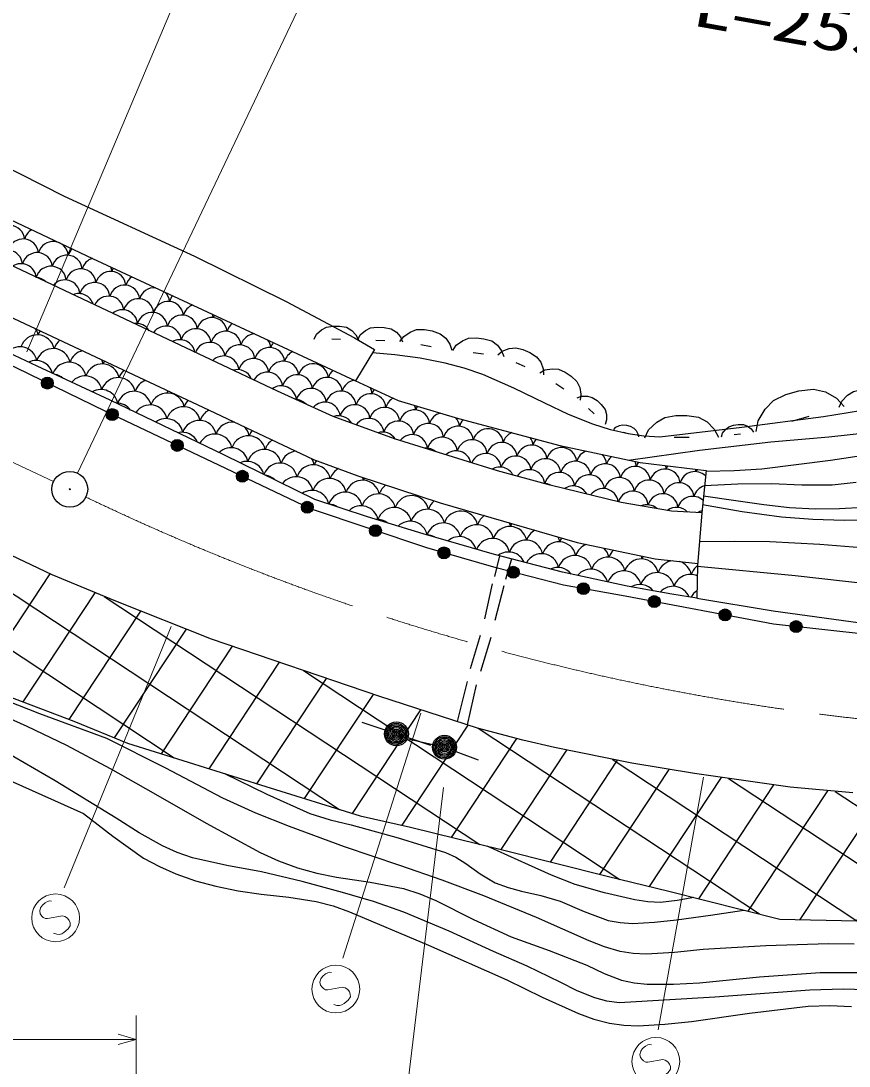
# Model space of a CAD drawing. Units: millimetres, scale not verified. Extents: x 40000 to 680000, y 20000 to 380000.
# Drawn here: x 158926 to 193422, y 247655 to 291194 of the extents above; entities that cross this region are included whole.
import ezdxf
from ezdxf.enums import TextEntityAlignment as Align

# ---------------------------------------------------------------- set-up
doc = ezdxf.new("R2010")
doc.units = ezdxf.units.MM
doc.header["$LTSCALE"] = 1000
doc.linetypes.add('CHAIN', pattern=[18.5, 12, -1.5, 3.5, -1.5])
for name, color, linetype, lineweight in [('M-BGD', 7, 'Continuous', 25), ('M-BGD-HTXT', 7, 'Continuous', 13), ('M-BMK', 2, 'CHAIN', 13)]:
    doc.layers.add(name, color=color, linetype=linetype, lineweight=lineweight)
doc.layers.add('M-BMK-SRVR', color=7, linetype='Continuous')
doc.styles.add('ＭＳ ゴシック', font='')
doc.styles.get('ＭＳ ゴシック').set_extended_font_data('MS Gothic')

# ---------------------------------------------------------------- blocks, each defined once
blk = doc.blocks.new('BUHIN210')
at = {"color": 7, "linetype": 'Continuous', "lineweight": 13}
blk.add_lwpolyline([(-601, 389), (-667, 342), (-711, 272), (-745, 170), (-764, 16), (-746, -117), (-685, -236), (-584, -314), (-471, -333), (-396, -338), (-291, -311), (-228, -248), (153, 253), (250, 301), (379, 325), (497, 300), (587, 253), (667, 172), (692, 13), (663, -215), (636, -313), (579, -401), (495, -471), (372, -526)], dxfattribs=at)
blk.add_circle((0, 0), 995, dxfattribs=at)
blk = doc.blocks.new('BUHIN213')
at = {"color": 7, "linetype": 'Continuous', "lineweight": 13}
blk.add_lwpolyline([(-698, -350), (0, 0), (-407, -666)], dxfattribs=at)
blk = doc.blocks.new('BUHIN272')
at = {"color": 7, "linetype": 'Continuous', "lineweight": 25}
for radius in [249, 220, 191, 161, 132, 97.5, 67.5, 38.8, 7.5]:
    blk.add_circle((0, 0), radius, dxfattribs=at)
blk = doc.blocks.new('BUHIN273')
at = {"color": 7, "linetype": 'Continuous', "lineweight": 25}
for radius in [249, 220, 191, 161, 132, 97.5, 67.5, 38.8, 7.5]:
    blk.add_circle((0, 0), radius, dxfattribs=at)
blk = doc.blocks.new('BUHIN278')
at = {"color": 7, "linetype": 'Continuous', "lineweight": 25}
for radius in [249, 220, 191, 161, 132, 97.5, 67.5, 38.8, 7.5]:
    blk.add_circle((0, 0), radius, dxfattribs=at)
blk = doc.blocks.new('BUHIN279')
at = {"color": 7, "linetype": 'Continuous', "lineweight": 25}
for radius in [249, 220, 191, 161, 132, 97.5, 67.5, 38.8, 7.5]:
    blk.add_circle((0, 0), radius, dxfattribs=at)
blk = doc.blocks.new('BUHIN456')
at = {"color": 7, "linetype": 'Continuous', "lineweight": 25}
for radius in [498, 440, 382, 322, 265, 195, 135, 77.5, 15]:
    blk.add_circle((0, 0), radius, dxfattribs=at)
blk = doc.blocks.new('BUHIN459')
at = {"color": 3, "linetype": 'Continuous', "lineweight": 25}
for radius in [746, 22.5]:
    blk.add_circle((0, 0), radius, dxfattribs=at)

msp = doc.modelspace()

# ---------------------------------------------------------------- hatches: boundary and pattern name
at = {"layer": 'M-BGD'}
h = msp.add_hatch(dxfattribs=at)
h.set_pattern_fill('USER', color=256, style=0, pattern_type=2)
h.set_pattern_definition([(56.5675, (193745, 253709), (-1669.07, 1101.91), []), (326.5675, (193745, 253709), (1101.91, 1669.07), [])])
h.paths.add_polyline_path([(199685, 258722), (196706, 258770), (193583, 259032), (190961, 259270), (186976, 259842), (184378, 260271), (181145, 260925), (179834, 261235), (177951, 261736), (173875, 263047), (166861, 265445), (162880, 267018), (160235, 268115), (150716, 272615), (145791, 274971), (139879, 277807), (139212, 278165), (138783, 277402), (138716, 276854), (136356, 275733), (132923, 273874), (131190, 273087), (129379, 273016), (127734, 273183), (123336, 274088), (121309, 274613), (118759, 274947), (115660, 274899), (122644, 272778), (129628, 270656), (133530, 269614), (135675, 268851), (146223, 267922), (148130, 267064), (150675, 266110), (154298, 264632), (161128, 262017), (163365, 261111), (169129, 259300), (173057, 258084), (175152, 257607), (178983, 256658), (183345, 255562), (185913, 254942), (190534, 253781), (193745, 253709), (197821, 254544), (199794, 254997)])

# ---------------------------------------------------------------- linework, layer by layer
for p, q in [((169609, 275764), (143949, 287891)), ((150048, 286883), (161913, 281296)), ((156275, 286136), (160724, 283897)), ((160724, 283897), (166158, 281388)), ((159605, 276811), (149276, 281679)), ((161913, 281296), (172831, 276216)), ((166158, 281388), (169977, 279509)), ((156382, 279839), (162944, 276775)), ((169977, 279509), (172814, 277986)), ((172243, 277925), (171874, 277931)), ((172814, 277986), (173650, 277508)), ((174078, 277863), (173703, 277880)), ((173650, 277508), (172863, 276201)), ((176010, 277620), (175579, 277694)), ((178190, 277313), (177766, 277364)), ((179929, 276784), (179549, 276949)), ((162643, 275393), (159605, 276811)), ((162944, 276775), (166500, 275100)), ((172831, 276216), (174633, 275387)), ((181547, 275855), (181212, 276082)), ((171932, 274719), (169609, 275764)), ((167378, 273119), (162643, 275393)), ((174633, 275387), (177156, 274630)), ((166500, 275100), (171115, 272927)), ((182800, 274830), (182567, 275051)), ((174491, 273782), (171932, 274719)), ((177156, 274630), (181373, 273513)), ((191748, 274718), (191016, 274509)), ((184235, 273991), (184031, 274054)), ((188905, 273985), (188638, 273945)), ((178780, 272449), (174491, 273782)), ((181373, 273513), (184725, 272792)), ((186754, 273844), (186141, 273839)), ((171175, 271258), (167378, 273119)), ((160235, 268115), (150716, 272615)), ((171115, 272927), (172955, 272245)), ((184725, 272792), (187464, 272468)), ((172955, 272245), (176386, 271119)), ((180977, 271855), (178780, 272449)), ((187464, 272468), (187284, 270701)), ((183932, 271134), (180977, 271855)), ((173367, 270534), (171175, 271258)), ((176386, 271119), (182092, 269465)), ((186023, 270774), (183932, 271134)), ((175682, 269831), (173367, 270534)), ((187284, 270701), (186023, 270774)), ((187284, 270701), (187114, 268502)), ((178658, 268969), (175682, 269831)), ((182092, 269465), (185339, 268782)), ((181491, 268224), (178658, 268969)), ((178663, 268054), (178878, 268911)), ((179354, 268786), (179113, 267924)), ((185339, 268782), (187117, 268596)), ((184179, 267645), (181491, 268224)), ((187114, 268502), (187075, 267149)), ((162880, 267018), (160235, 268115)), ((178244, 266292), (178573, 267744)), ((179043, 267654), (178663, 266217)), ((186041, 267315), (184179, 267645)), ((166861, 265445), (162880, 267018)), ((187075, 267149), (186041, 267315)), ((187075, 267149), (190261, 266615)), ((190261, 266615), (194205, 266082)), ((177655, 264216), (178064, 265603)), ((173875, 263047), (166861, 265445)), ((178503, 265515), (178074, 264087)), ((154298, 264632), (161128, 262017)), ((177115, 262004), (177525, 263676)), ((177894, 263538), (177518, 261875)), ((177951, 261736), (173875, 263047)), ((161128, 262017), (163365, 261111)), ((174092, 261655), (173143, 261971)), ((179834, 261235), (177951, 261736)), ((175041, 261339), (175989, 261022)), ((176083, 261044), (175106, 261261)), ((181145, 260925), (179834, 261235)), ((163365, 261111), (169129, 259300)), ((184378, 260271), (181145, 260925)), ((177040, 260763), (177978, 260417)), ((186976, 259842), (184378, 260271)), ((190961, 259270), (186976, 259842)), ((169129, 259300), (173057, 258084)), ((193583, 259032), (190961, 259270)), ((173057, 258084), (175152, 257607)), ((175152, 257607), (178982, 256658)), ((178982, 256658), (183345, 255562)), ((183345, 255562), (185913, 254942)), ((185913, 254942), (190534, 253781)), ((190534, 253781), (193745, 253709))]:
    msp.add_line(p, q, dxfattribs=at)
for points in [[(194305, 265615), (190272, 266069), (184088, 267235), (181524, 267689), (178720, 268410), (175835, 269238), (170993, 270867), (167467, 272550), (162465, 274921), (158726, 276737), (149126, 281212), (141434, 284977), (133784, 288371), (128497, 290374), (123745, 291861), (118215, 293502), (112916, 294373)], [(171136, 277942), (171236, 278139), (171442, 278325), (171651, 278442), (171924, 278484), (172201, 278479), (172491, 278429), (172710, 278301), (172882, 278114), (172981, 277914)], [(172954, 277915), (173061, 278111), (173276, 278294), (173492, 278406), (173771, 278440), (174052, 278428), (174344, 278367), (174564, 278231), (174733, 278035), (174827, 277829)], [(174716, 277841), (174869, 278054), (175144, 278234), (175410, 278333), (175738, 278332), (176061, 278277), (176392, 278165), (176626, 277975), (176794, 277725), (176873, 277472)], [(176917, 277466), (177056, 277681), (177315, 277870), (177571, 277979), (177890, 277995), (178208, 277956), (178536, 277863), (178773, 277689), (178949, 277453), (179039, 277211)], [(193894, 274952), (192351, 274703), (188955, 274251), (185538, 273858), (184879, 273892), (184224, 273986), (183479, 274162), (182743, 274398), (181737, 274802), (180743, 275267), (179463, 275895), (178162, 276467), (177393, 276731), (176591, 276941), (175557, 277138), (174500, 277278), (174032, 277326), (173566, 277369)], [(178789, 277278), (178977, 277439), (179270, 277544), (179538, 277575), (179839, 277501), (180124, 277377), (180403, 277200), (180576, 276973), (180674, 276705), (180690, 276455)], [(180542, 276536), (180752, 276657), (181053, 276703), (181315, 276685), (181590, 276559), (181841, 276389), (182077, 276168), (182201, 275919), (182247, 275644), (182217, 275401)], [(189554, 274089), (189633, 274537), (189928, 275027), (190271, 275383), (190784, 275629), (191333, 275786), (191935, 275860), (192444, 275739), (192897, 275473), (193210, 275138)], [(193007, 275104), (193114, 275354), (193352, 275599), (193600, 275760), (193932, 275833), (194273, 275850), (194633, 275811), (194913, 275672), (195140, 275455), (195278, 275218)], [(182101, 275494), (182282, 275561), (182523, 275558), (182726, 275510), (182925, 275375), (183100, 275209), (183255, 275006), (183320, 274795), (183320, 274573), (183265, 274387)], [(184915, 273827), (185073, 274158), (185407, 274475), (185750, 274678), (186202, 274759), (186661, 274763), (187145, 274691), (187514, 274487), (187808, 274183), (187980, 273856)], [(183622, 274179), (183709, 274272), (183854, 274342), (183989, 274374), (184148, 274353), (184301, 274306), (184454, 274232), (184555, 274125), (184621, 273993), (184644, 273866)], [(188104, 273865), (188153, 274019), (188279, 274178), (188417, 274287), (188608, 274349), (188808, 274379), (189023, 274377), (189197, 274311), (189343, 274197), (189438, 274064)], [(184227, 272899), (187184, 273310), (190160, 273663), (192582, 273867), (194992, 274131)], [(195502, 273312), (192646, 272884), (189786, 272517), (188629, 272457), (187460, 272424)], [(187401, 271846), (188787, 271914), (190185, 271923), (191453, 271868), (192716, 271874), (193715, 271983)], [(194029, 270930), (193023, 270862), (192015, 270855), (190940, 270916), (189868, 271038), (188612, 271216), (187354, 271391)], [(187319, 271042), (188962, 270760), (190612, 270537), (191905, 270437), (193212, 270397), (195112, 270418)], [(194289, 269220), (192209, 269388), (190127, 269496), (188660, 269509), (187190, 269493)], [(187113, 268475), (191178, 268085), (195241, 267635)], [(193627, 252737), (192565, 252742), (189954, 252660), (187342, 252518), (186155, 252384), (184964, 252311), (184423, 252340), (183881, 252431), (183236, 252620), (182590, 252872), (180400, 253847), (178213, 254754), (176477, 255406), (174707, 256006), (172407, 256788), (170117, 257629), (168716, 258193), (167339, 258811), (164937, 260085), (162505, 261306), (159719, 262334), (156955, 263418), (155458, 264078), (153976, 264764)], [(157488, 262564), (159169, 261818), (160824, 261019), (162644, 260056), (164435, 259040), (166643, 257775), (168893, 256557), (169658, 256209), (170444, 255918), (171248, 255690), (172069, 255520), (173479, 255319), (174868, 255059), (175545, 254834), (176205, 254549), (177772, 253762), (179353, 253034), (180936, 252477), (182500, 251863), (183214, 251517), (183945, 251230), (184471, 251123), (185011, 251074), (186101, 251070), (187191, 251126), (189692, 251369), (192210, 251552), (194007, 251558)], [(194572, 250824), (193181, 250854), (191782, 250823), (187825, 250527), (183842, 250289), (183337, 250365), (182834, 250503), (182102, 250794), (181384, 251145), (180007, 251819), (178614, 252433), (176763, 253278), (174877, 254073), (173611, 254507), (172316, 254887), (170641, 255345), (168941, 255748), (167498, 256009), (166077, 256329), (165441, 256551), (164817, 256834), (163846, 257377), (162891, 257982), (160347, 259534), (157758, 261044)], [(158591, 259495), (161537, 258184), (162760, 257227), (164027, 256316), (164692, 255964), (165384, 255666), (166204, 255376), (167041, 255144), (167981, 254951), (168935, 254817), (170092, 254695), (171230, 254515), (171929, 254328), (172613, 254083), (175909, 252691), (179162, 251251), (180640, 250522), (182153, 249843), (182793, 249613), (183447, 249443), (184035, 249359), (184631, 249334), (185742, 249396), (186859, 249518), (189280, 249864), (191723, 250152), (192621, 250177), (193519, 250143)], [(167403, 259842), (169170, 258981), (170964, 258175), (171809, 257911), (172684, 257701), (174641, 257160), (176605, 256555), (177047, 256352), (177463, 256096), (178056, 255666), (178682, 255288), (179216, 255088), (179777, 254943), (180587, 254765), (181391, 254526), (182388, 254092), (183389, 253723), (183881, 253633), (184394, 253602), (185310, 253647), (186237, 253754), (187643, 253946), (189043, 254156)], [(186953, 254681), (186261, 254548), (185568, 254475), (185034, 254496), (184491, 254578), (183238, 254874), (182015, 255224), (181032, 255604), (180067, 256042), (179212, 256434), (178353, 256814)]]:
    msp.add_lwpolyline(points, dxfattribs=at)
for centre, radius in [((160027, 276105), 249), ((160027, 276105), 220), ((160027, 276105), 191), ((160027, 276105), 161), ((160027, 276105), 132), ((160027, 276105), 97.5), ((160027, 276105), 67.5), ((160027, 276105), 38.8), ((160027, 276105), 7.5), ((173693, 269959), 249), ((173693, 269959), 220), ((173693, 269959), 191), ((173693, 269959), 161), ((173693, 269959), 132), ((173693, 269959), 97.5), ((173693, 269959), 67.5), ((173693, 269959), 38.8), ((173693, 269959), 7.5), ((176546, 269034), 249), ((176546, 269034), 220), ((176546, 269034), 191), ((176546, 269034), 161), ((176546, 269034), 132), ((176546, 269034), 97.5), ((176546, 269034), 67.5), ((176546, 269034), 38.8), ((176546, 269034), 7.5), ((179436, 268226), 249), ((179436, 268226), 220), ((179436, 268226), 191), ((179436, 268226), 161), ((179436, 268226), 132), ((179436, 268226), 97.5), ((179436, 268226), 67.5), ((179436, 268226), 38.8), ((179436, 268226), 7.5), ((182355, 267542), 249), ((182355, 267542), 220), ((182355, 267542), 191), ((182355, 267542), 161), ((182355, 267542), 132), ((182355, 267542), 97.5), ((182355, 267542), 67.5), ((182355, 267542), 38.8), ((182355, 267542), 7.5)]:
    msp.add_circle(centre, radius, dxfattribs=at)
for centre, radius, start, end in [((158447, 282044), 635, 5.7944, 164.2661), ((159690, 281936), 635, 119.4027, 164.2661), ((159024, 281476), 635, 5.7944, 164.2661), ((160267, 281368), 635, 5.7944, 164.2661), ((161511, 281260), 635, 135.9874, 164.2661), ((158357, 281015), 635, 5.7944, 149.2354), ((159601, 280907), 635, 5.7944, 164.2661), ((160844, 280799), 635, 5.7944, 164.2661), ((162088, 280691), 635, 106.6006, 164.2661), ((158934, 280446), 635, 5.8115, 123.5967), ((160178, 280338), 635, 5.7944, 164.2512), ((161421, 280230), 635, 5.7944, 164.2661), ((162088, 280691), 635, 5.7944, 23.4888), ((163331, 280583), 635, 150.6414, 164.2661), ((159511, 279878), 635, 44.42, 84.9882), ((160755, 279769), 635, 5.7944, 139.902), ((162665, 280122), 635, 5.7944, 164.2661), ((163908, 280014), 635, 124.6923, 164.2661), ((161998, 279661), 635, 5.7944, 164.2661), ((163242, 279553), 635, 5.7944, 164.2661), ((164485, 279445), 635, 85.9981, 164.2661), ((161332, 279201), 635, 17.2999, 112.1081), ((162575, 279093), 635, 5.7944, 155.0295), ((163819, 278984), 635, 5.7944, 164.2661), ((164485, 279445), 635, 5.7944, 44.0957), ((165728, 279337), 635, 139.8334, 164.2661), ((163152, 278524), 635, 5.7944, 130.1432), ((165062, 278876), 635, 5.7944, 164.2661), ((166305, 278768), 635, 111.3413, 164.2661), ((164396, 278416), 635, 5.7944, 164.2661), ((165639, 278308), 635, 5.7944, 164.2661), ((166882, 278200), 635, 5.7944, 164.2661), ((166305, 278768), 635, 5.7944, 18.7524), ((167549, 278660), 635, 153.9304, 164.2661), ((158944, 277967), 716, 11.74, 33.8038), ((160327, 277894), 716, 147.4973, 162.2673), ((163729, 277955), 635, 31.5291, 97.8791), ((164972, 277847), 635, 5.7944, 145.8164), ((166216, 277739), 635, 5.7944, 164.2661), ((167459, 277631), 635, 5.7944, 164.2661), ((168126, 278091), 635, 128.4302, 164.2661), ((159608, 277398), 716, 11.74, 162.2673), ((160990, 277325), 716, 127.6835, 162.2673), ((165549, 277278), 635, 9.8626, 119.5455), ((166793, 277170), 635, 5.7944, 160.827), ((168703, 277523), 635, 93.8174, 164.2661), ((168703, 277523), 635, 5.7944, 36.2764), ((169946, 277415), 635, 143.2123, 164.2661), ((158889, 276901), 716, 11.74, 136.5134), ((160271, 276828), 716, 11.74, 162.2673), ((161654, 276756), 716, 103.0797, 162.2673), ((168036, 277062), 635, 5.7944, 164.2661), ((169280, 276954), 635, 5.7944, 164.2661), ((170523, 276846), 635, 115.729, 164.2661), ((159552, 276332), 716, 14.636, 115.174), ((160934, 276259), 716, 11.74, 159.9786), ((161654, 276756), 716, 11.74, 26.8628), ((163036, 276684), 716, 151.4591, 162.2673), ((167370, 276602), 635, 5.7944, 136.3627), ((168613, 276493), 635, 5.7944, 164.2661), ((169857, 276385), 635, 5.7944, 164.2661), ((171100, 276277), 635, 5.7944, 164.2661), ((162317, 276187), 716, 11.74, 162.2673), ((163699, 276114), 716, 132.1257, 162.2673), ((167947, 276033), 635, 22.0975, 107.3107), ((169190, 275925), 635, 5.7944, 151.6363), ((172344, 276169), 635, 132.0494, 164.2661), ((160215, 275763), 716, 50.1721, 79.7963), ((161598, 275690), 716, 11.74, 141.0038), ((162980, 275618), 716, 11.74, 162.2673), ((164363, 275545), 716, 109.57, 162.2673), ((170434, 275817), 635, 5.7944, 164.2661), ((171677, 275708), 635, 5.7944, 164.2661), ((172921, 275600), 635, 100.0397, 164.2661), ((162261, 275121), 716, 11.74, 120.2172), ((163644, 275049), 716, 11.74, 162.2673), ((165026, 274976), 716, 11.74, 162.2673), ((164363, 275545), 716, 11.74, 19.9957), ((169767, 275356), 635, 5.7944, 126.354), ((171011, 275248), 635, 5.7944, 164.2661), ((172254, 275140), 635, 5.7944, 164.2661), ((173497, 275032), 635, 5.7944, 164.2661), ((172921, 275600), 635, 5.7944, 30.5391), ((174164, 275492), 635, 146.1963, 164.2661), ((162925, 274552), 716, 37.1257, 91.5597), ((164307, 274479), 716, 11.74, 146.0591), ((166409, 274904), 716, 137.1589, 162.2673), ((170344, 274787), 635, 43.8887, 87.6638), ((171588, 274679), 635, 5.7944, 139.5155), ((172831, 274571), 635, 5.7944, 164.2661), ((174741, 274923), 635, 119.0008, 164.2661), ((174741, 274923), 635, 5.7944, 23.8472), ((165690, 274407), 716, 11.74, 162.2673), ((167072, 274335), 716, 115.9318, 162.2673), ((172164, 274110), 635, 30.6061, 109.1687), ((174074, 274463), 635, 5.7944, 164.2661), ((175318, 274355), 635, 5.7944, 164.2661), ((175984, 274815), 635, 148.7856, 164.2661), ((176561, 274247), 635, 105.3953, 164.2661), ((164970, 273910), 716, 11.74, 126.9856), ((166353, 273838), 716, 11.74, 162.2673), ((167735, 273766), 716, 82.6288, 162.2673), ((173408, 274002), 635, 5.7944, 144.7706), ((174651, 273894), 635, 5.7944, 164.2661), ((175895, 273786), 635, 5.7944, 164.2661), ((177138, 273678), 635, 5.7944, 164.2661), ((176561, 274247), 635, 5.7944, 41.2062), ((177805, 274139), 635, 136.0527, 164.2661), ((165634, 273341), 716, 25.1475, 103.538), ((167016, 273269), 716, 11.74, 152.6357), ((168399, 273197), 716, 11.74, 162.2673), ((167735, 273766), 716, 11.74, 46.9418), ((169118, 273693), 716, 142.047, 162.2673), ((173985, 273434), 635, 32.2323, 107.7811), ((175228, 273325), 635, 5.7944, 142.7404), ((178382, 273570), 635, 5.7944, 164.2661), ((179625, 273462), 635, 113.6754, 164.2661), ((169781, 273124), 716, 121.7563, 162.2673), ((176472, 273217), 635, 5.7944, 164.2661), ((177715, 273109), 635, 5.7944, 164.2661), ((178959, 273001), 635, 5.7944, 164.2661), ((180202, 272893), 635, 5.7944, 164.2661), ((179625, 273462), 635, 5.7944, 36.6446), ((180869, 273354), 635, 138.6958, 164.2661), ((167680, 272700), 716, 11.74, 134.1456), ((169062, 272627), 716, 11.74, 162.2673), ((170445, 272555), 716, 94.3699, 162.2673), ((175805, 272757), 635, 50.7101, 94.7465), ((177049, 272649), 635, 13.2878, 132.1687), ((178292, 272540), 635, 5.7944, 157.5759), ((179536, 272432), 635, 5.7944, 164.2661), ((181446, 272785), 635, 5.7944, 164.2661), ((182689, 272677), 635, 109.5276, 164.2661), ((182689, 272677), 635, 5.7944, 46.1987), ((183932, 272569), 635, 130.5621, 164.2661), ((168343, 272131), 716, 14.171, 113.6166), ((169725, 272058), 716, 11.74, 160.3638), ((171108, 271986), 716, 11.74, 162.2673), ((170445, 272555), 716, 11.74, 35.2007), ((171827, 272483), 716, 145.9701, 162.2673), ((178869, 271972), 635, 28.3419, 120.2704), ((180779, 272324), 635, 5.7944, 164.2661), ((182023, 272216), 635, 5.7944, 164.2661), ((183266, 272108), 635, 5.7944, 164.2661), ((184509, 272000), 635, 5.7944, 164.2661), ((183932, 272569), 635, 5.7944, 25.1642), ((185176, 272460), 635, 146.7097, 164.2661), ((185176, 272460), 635, 5.7944, 19.0104), ((186419, 272352), 635, 151.3146, 164.2661), ((169006, 271561), 716, 46.2004, 81.5873), ((170389, 271489), 716, 11.74, 142.7351), ((171771, 271417), 716, 11.74, 162.2673), ((172491, 271914), 716, 118.3602, 162.2673), ((172491, 271914), 716, 11.74, 21.8057), ((173873, 271841), 716, 154.0028, 162.2673), ((180113, 271864), 635, 5.7944, 144.9062), ((181356, 271756), 635, 5.7944, 164.2661), ((182599, 271647), 635, 5.7944, 164.2661), ((183843, 271539), 635, 5.7944, 164.2661), ((185753, 271892), 635, 5.7944, 164.2661), ((186996, 271784), 635, 45.6036, 164.2661), ((186419, 272352), 635, 5.7944, 15.1782), ((187663, 272244), 635, 155.046, 164.2661), ((173154, 271344), 716, 11.74, 162.2673), ((174536, 271272), 716, 124.7709, 162.2673), ((180690, 271295), 635, 60.7374, 89.2307), ((181933, 271187), 635, 27.9685, 124.6175), ((183176, 271079), 635, 7.7899, 144.7961), ((185086, 271431), 635, 5.7944, 164.2661), ((186330, 271323), 635, 5.7944, 164.2661), ((187573, 271215), 635, 105.9498, 164.2661), ((171052, 270920), 716, 11.8835, 123.9112), ((172435, 270848), 716, 11.74, 162.1432), ((173817, 270775), 716, 11.74, 162.2673), ((175200, 270703), 716, 11.74, 162.2673), ((184420, 270971), 635, 5.7944, 162.3945), ((185663, 270862), 635, 5.7944, 164.2661), ((186907, 270754), 635, 47.3643, 164.2661), ((171715, 270351), 716, 56.9294, 86.5253), ((173098, 270279), 716, 11.74, 134.5197), ((174481, 270206), 716, 11.74, 162.2673), ((175863, 270134), 716, 11.74, 162.2673), ((176582, 270631), 716, 127.5831, 162.2673), ((184997, 270402), 635, 48.5389, 111.8961), ((186240, 270294), 635, 44.0037, 126.8904), ((173761, 269709), 716, 53.6443, 92.5821), ((177245, 270061), 716, 11.74, 162.2673), ((178628, 269989), 716, 123.7424, 162.2673), ((187484, 270186), 635, 107.4581, 124.2748), ((175144, 269637), 716, 11.892, 134.5269), ((176526, 269565), 716, 11.74, 162.1332), ((177909, 269492), 716, 11.74, 162.2673), ((179291, 269420), 716, 11.74, 162.2673), ((178628, 269989), 716, 11.74, 23.9285), ((180010, 269917), 716, 152.0999, 162.2673), ((180674, 269348), 716, 118.6736, 162.2673), ((175807, 269068), 716, 61.2593, 86.4017), ((177190, 268995), 716, 16.1898, 131.4711), ((178572, 268923), 716, 11.74, 158.412), ((179955, 268851), 716, 11.74, 162.2673), ((180674, 269348), 716, 11.74, 28.9974), ((182056, 269275), 716, 148.2623, 162.2673), ((179236, 268354), 716, 23.9913, 126.5627), ((181337, 268778), 716, 11.74, 162.2673), ((182720, 268706), 716, 109.1349, 162.2673), ((182720, 268706), 716, 11.74, 47.1245), ((184102, 268634), 716, 134.1605, 162.2673), ((180618, 268282), 716, 11.74, 151.8431), ((182000, 268209), 716, 11.74, 162.2673), ((183383, 268137), 716, 11.74, 162.2673), ((184765, 268064), 716, 11.74, 162.2673), ((184102, 268634), 716, 11.74, 22.0989), ((185485, 268561), 716, 153.0376, 162.2673), ((186148, 267992), 716, 95.3807, 162.2673), ((186148, 267992), 716, 11.74, 72.6706), ((181281, 267713), 716, 37.3551, 115.2961), ((182664, 267640), 716, 14.7592, 140.9309), ((184046, 267568), 716, 11.74, 159.5199), ((185429, 267496), 716, 11.74, 162.2673), ((187531, 267920), 716, 125.5945, 162.2673), ((186811, 267423), 716, 66.0609, 162.2673), ((184710, 266999), 716, 39.3778, 120.4827), ((186092, 266926), 716, 22.5354, 138.4885), ((187475, 266854), 716, 123.0888, 152.3053)]:
    msp.add_arc(centre, radius, start, end, dxfattribs=at)
at = {"layer": 'M-BGD-HTXT'}
for p, q in [((159174, 277415), (177024, 319690)), ((161283, 272361), (180372, 312485)), ((165183, 265967), (160734, 255079)), ((175577, 262355), (172331, 252147)), ((187358, 259685), (185474, 249163)), ((176528, 259265), (174121, 239345)), ((163728, 249764), (163728, 246021)), ((128011, 248764), (163728, 248764))]:
    msp.add_line(p, q, dxfattribs=at)
at = {"layer": 'M-BMK'}
msp.add_line((136175, 283299), (160282, 272002), dxfattribs=at)
msp.add_arc((204922, 361503), 100000, 244.35075, 277.28065, dxfattribs=at)

# ---------------------------------------------------------------- block references
at = {"layer": 'M-BGD', "rotation": 317.32671}
for name, p in [('BUHIN279', (162727, 274797)), ('BUHIN279', (165438, 273512)), ('BUHIN278', (168149, 272225)), ('BUHIN278', (170856, 270933)), ('BUHIN273', (185307, 267005)), ('BUHIN273', (188255, 266450)), ('BUHIN272', (191214, 265963)), ('BUHIN456', (174566, 261497)), ('BUHIN456', (176571, 260936))]:
    msp.add_blockref(name, p, dxfattribs=at)
at = {"layer": 'M-BGD-HTXT', "rotation": 317.32671}
for name, p in [('BUHIN210', (160372, 253830)), ('BUHIN210', (172044, 250864)), ('BUHIN213', (163728, 248764)), ('BUHIN210', (185374, 247852))]:
    msp.add_blockref(name, p, dxfattribs=at)
at = {"layer": 'M-BMK-SRVR', "rotation": 317.32671}
msp.add_blockref('BUHIN459', (160961, 271684), dxfattribs=at)

# ---------------------------------------------------------------- texts
at = {"layer": 'M-BGD-HTXT', "style": 'ＭＳ ゴシック', "width": 1.35}
msp.add_text('L=253.0', height=1833, rotation=349.8, dxfattribs=at).set_placement((186705, 290480), align=Align.BOTTOM_LEFT)

doc.saveas('drawing.dxf')
